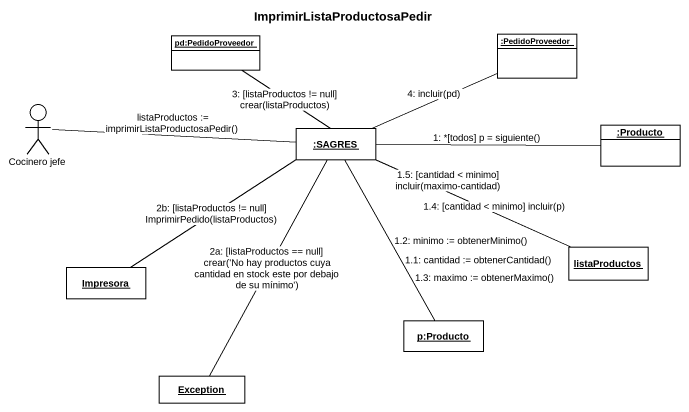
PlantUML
@startuml
title ImprimirListaProductosaPedir
allowmixing
hide circle
hide empty members
object "pd:PedidoProveedor" as pd_PedidoProveedor
object ":PedidoProveedor" as PedidoProveedor
actor "Cocinero jefe" as Cocinero_jefe
object ":SAGRES" as SAGRES
object ":Producto" as Producto
object Impresora
object listaProductos
object "p:Producto" as p_Producto
object "Exception" as Exception_
Cocinero_jefe -right- SAGRES : listaProductos := imprimirListaProductosaPedir()
SAGRES -up- pd_PedidoProveedor : 3: [listaProductos != null] crear(listaProductos)
SAGRES -right- PedidoProveedor : 4: incluir(pd)
SAGRES -right- Producto : 1: *[todos] p = siguiente()
SAGRES -- Impresora : 2b: [listaProductos != null] ImprimirPedido(listaProductos)
SAGRES -right- listaProductos : 1.4: [cantidad < minimo] incluir(p)
SAGRES -right- listaProductos : 1.5: [cantidad < minimo] incluir(maximo-cantidad)
SAGRES -- p_Producto : 1.1: cantidad := obtenerCantidad()
SAGRES -- p_Producto : 1.2: minimo := obtenerMinimo()
SAGRES -- p_Producto : 1.3: maximo := obtenerMaximo()
SAGRES -- Exception_ : 2a: [listaProductos == null] crear('No hay productos cuya cantidad en stock este por debajo de su mínimo')
@enduml
